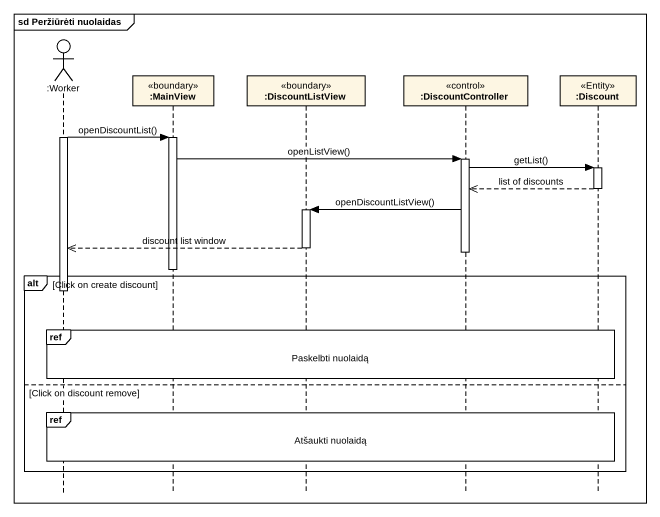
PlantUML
@startuml
mainframe sd Peržiūrėti nuolaidas
hide footbox
actor ":Worker" as Worker
participant ":MainView" as MainView <<boundary>>
participant ":DiscountListView" as DiscountListView <<boundary>>
participant ":DiscountController" as DiscountController <<control>>
participant ":Discount" as Discount <<Entity>>

activate Worker
Worker -> MainView : openDiscountList()
activate MainView
MainView -> DiscountController : openListView()
activate DiscountController
DiscountController -> Discount : getList()
activate Discount
Discount -->> DiscountController : list of discounts
deactivate Discount
DiscountController -> DiscountListView : openDiscountListView()
activate DiscountListView
DiscountListView -->> Worker : discount list window
deactivate DiscountListView
deactivate DiscountController
deactivate MainView
alt Click on create discount
  deactivate Worker
  ref over Worker, MainView, DiscountListView, DiscountController, Discount : Paskelbti nuolaidą
else Click on discount remove
  ref over Worker, MainView, DiscountListView, DiscountController, Discount : Atšaukti nuolaidą
end
@enduml
